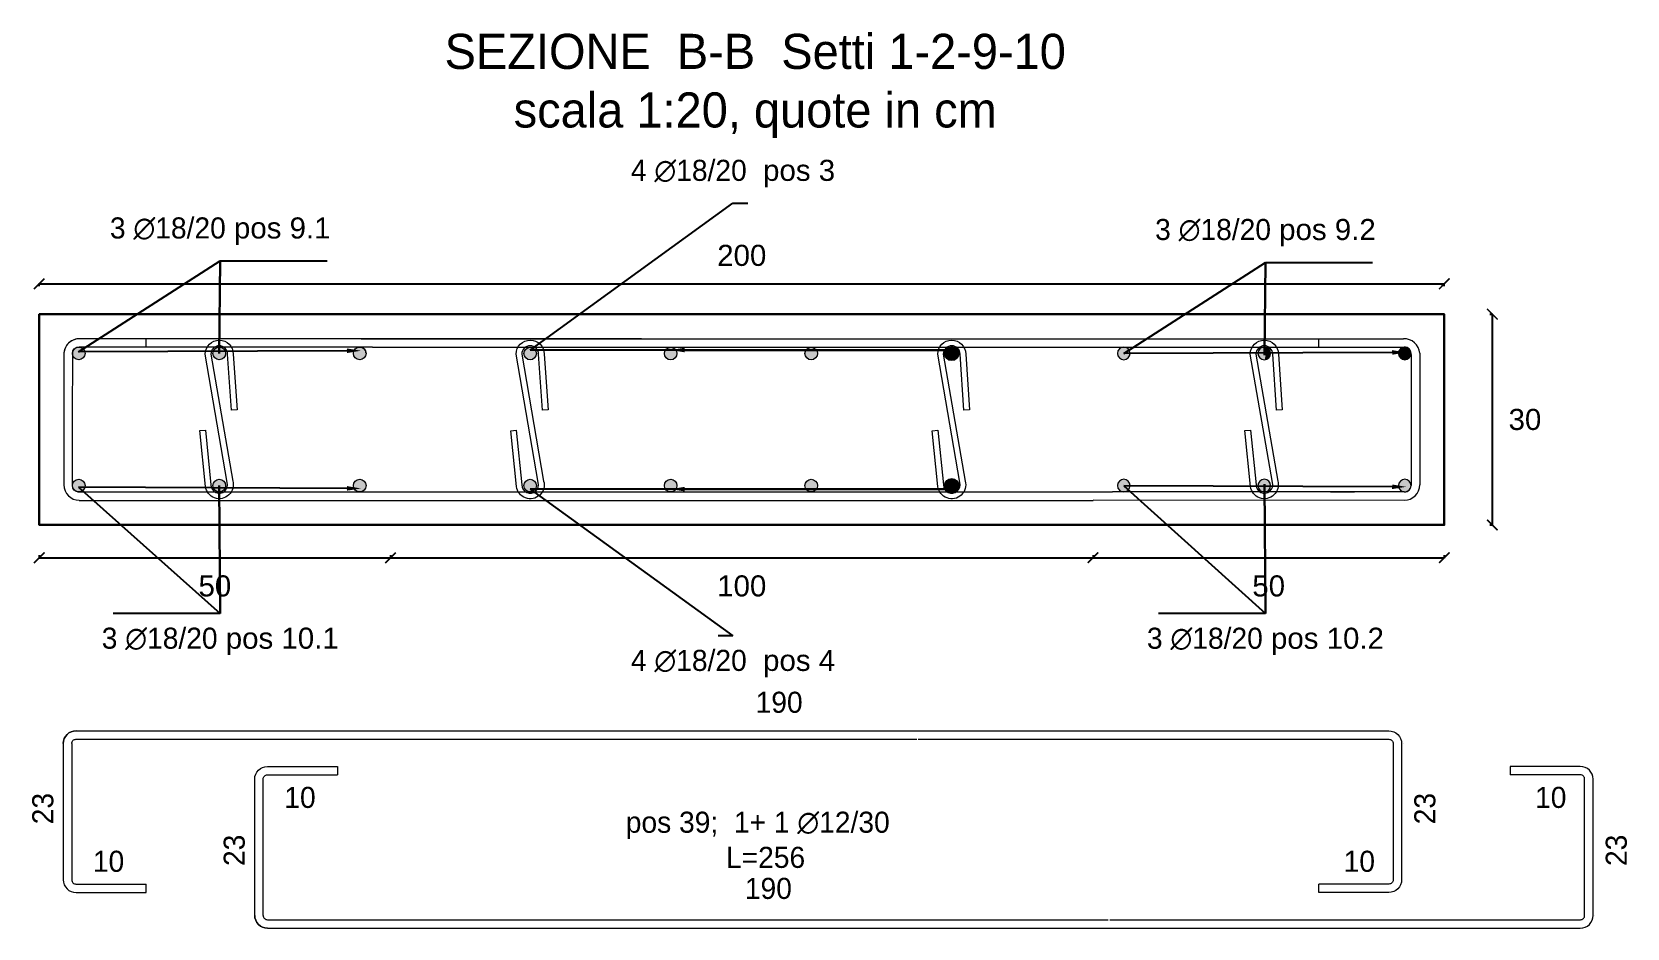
# Model space of a CAD drawing. Header units: millimetres. Extents: x 1415 to 3549, y 2194 to 4677.
# Drawn here: x 1699.224 to 1701.495, y 2311.917 to 2313.193 of the extents above; entities that cross this region are included whole.
import ezdxf
from ezdxf import colors
from ezdxf.entities.mleader import LeaderData, LeaderLine
from ezdxf.math import Vec2, Vec3

# ---------------------------------------------------------------- set-up
doc = ezdxf.new("R2010")
doc.units = ezdxf.units.MM
doc.layers.get('0').update_dxf_attribs({"plot": 0})
for name, color, linetype, lineweight in [('Layer3', 7, 'Continuous', 15), ('Layer4', 7, 'Continuous', 15), ('quote', 252, 'Continuous', 5), ('Setti', 5, 'Continuous', 30), ('staffe', 10, 'Continuous', 9)]:
    doc.layers.add(name, color=color, linetype=linetype, lineweight=lineweight)
doc.styles.add('per i setti', font='ARIALN.TTF')
doc.styles.get("Standard").update_dxf_attribs({"font": 'arial.ttf'})
doc.dimstyles.new('quote c.a 1 sezione setti', dxfattribs={"dimtxt": 0.03, "dimasz": 0.015, "dimexe": 0.0005, "dimexo": 0.0015, "dimgap": 0.025, "dimtad": 2, "dimtih": 1, "dimtoh": 1, "dimdec": 0, "dimlfac": 100, "dimzin": 0, "dimdsep": 46, "dimtxsty": 'Standard', "dimblk": 'ARCHTICK', "dimcen": 0, "dimclre": 252, "dimadec": 0, "dimazin": 2, "dimtfac": 1, "dimtdec": 0, "dimtofl": 0, "dimtmove": 0, "dimatfit": 3, "dimfxl": 0.0035, "dimfxlon": 1, "dimtolj": 1, "dimtzin": 0, "dimarcsym": 0})

# ---------------------------------------------------------------- blocks, each defined once
blk = doc.blocks.new('*U983')
at = {"layer": 'Layer3'}
blk.add_circle((0, 0), 0.009, dxfattribs=at)
blk = doc.blocks.new('*U979')
at = {"layer": 'Layer4', "color": 0, "linetype": 'ByBlock', "lineweight": -2, "transparency": 16777216}
for p in [(0, 0), (0.2, 0), (0.4, 0), (0, -0.188), (0.2, -0.188), (0.4, -0.188)]:
    blk.add_blockref('*U983', p, dxfattribs=at)
blk = doc.blocks.new('_ArchTick')
at = {"color": 0, "linetype": 'ByBlock', "const_width": 0.15}
blk.add_lwpolyline([(-0.5, -0.5), (0.5, 0.5)], dxfattribs=at)
blk = doc.blocks.new('*D987')
at = {"layer": 'Defpoints', "color": 0, "transparency": 16777216}
for p in [(1701.2347, 2312.7909), (1701.3031, 2312.7909), (1701.2347, 2312.4909)]:
    blk.add_point(p, dxfattribs=at)
at = {"layer": 'quote', "color": 252, "lineweight": -2, "transparency": 16777216}
for p, q in [((1701.2996, 2312.7909), (1701.3036, 2312.7909)), ((1701.2996, 2312.4909), (1701.3036, 2312.4909))]:
    blk.add_line(p, q, dxfattribs=at)
at = {"layer": 'quote', "color": 0, "linetype": 'Continuous', "lineweight": -2, "transparency": 16777216}
blk.add_line((1701.3031, 2312.4909), (1701.3031, 2312.7909), dxfattribs=at)
at = {"layer": 'quote', "color": 0, "lineweight": -2, "transparency": 16777216, "xscale": 0.015, "yscale": 0.015, "zscale": 0.015}
for p, rotation in [((1701.3031, 2312.7909), 90), ((1701.3031, 2312.4909), 270)]:
    blk.add_blockref('_ArchTick', p, dxfattribs=dict(at, rotation=rotation))
at = {"layer": 'quote', "color": 0, "transparency": 16777216, "insert": (1701.3495, 2312.6409), "char_height": 0.03, "attachment_point": 5}
blk.add_mtext('\\A1;30', dxfattribs=at)
blk = doc.blocks.new('*D988')
at = {"layer": 'Defpoints', "color": 0, "transparency": 16777216}
for p in [(1699.2347, 2312.4909), (1699.7347, 2312.4909), (1699.7347, 2312.4443)]:
    blk.add_point(p, dxfattribs=at)
at = {"layer": 'quote', "color": 252, "lineweight": -2, "transparency": 16777216}
for p, q in [((1699.2347, 2312.4478), (1699.2347, 2312.4438)), ((1699.7347, 2312.4478), (1699.7347, 2312.4438))]:
    blk.add_line(p, q, dxfattribs=at)
at = {"layer": 'quote', "color": 0, "linetype": 'Continuous', "lineweight": -2, "transparency": 16777216}
blk.add_line((1699.2347, 2312.4443), (1699.7347, 2312.4443), dxfattribs=at)
at = {"layer": 'quote', "color": 0, "lineweight": -2, "transparency": 16777216, "xscale": 0.015, "yscale": 0.015, "zscale": 0.015, "rotation": 180}
blk.add_blockref('_ArchTick', (1699.2347, 2312.4443), dxfattribs=at)
at = {"layer": 'quote', "color": 0, "lineweight": -2, "transparency": 16777216, "xscale": 0.015, "yscale": 0.015, "zscale": 0.015}
blk.add_blockref('_ArchTick', (1699.7347, 2312.4443), dxfattribs=at)
at = {"layer": 'quote', "color": 0, "transparency": 16777216, "insert": (1699.4847, 2312.404), "char_height": 0.03, "attachment_point": 5}
blk.add_mtext('\\A1;50', dxfattribs=at)
blk = doc.blocks.new('*D989')
at = {"layer": 'Defpoints', "color": 0, "transparency": 16777216}
for p in [(1699.7347, 2312.4909), (1700.7347, 2312.4909), (1700.7347, 2312.4443)]:
    blk.add_point(p, dxfattribs=at)
at = {"layer": 'quote', "color": 252, "lineweight": -2, "transparency": 16777216}
for p, q in [((1699.7347, 2312.4478), (1699.7347, 2312.4438)), ((1700.7347, 2312.4478), (1700.7347, 2312.4438))]:
    blk.add_line(p, q, dxfattribs=at)
at = {"layer": 'quote', "color": 0, "linetype": 'Continuous', "lineweight": -2, "transparency": 16777216}
blk.add_line((1699.7347, 2312.4443), (1700.7347, 2312.4443), dxfattribs=at)
at = {"layer": 'quote', "color": 0, "lineweight": -2, "transparency": 16777216, "xscale": 0.015, "yscale": 0.015, "zscale": 0.015, "rotation": 180}
blk.add_blockref('_ArchTick', (1699.7347, 2312.4443), dxfattribs=at)
at = {"layer": 'quote', "color": 0, "lineweight": -2, "transparency": 16777216, "xscale": 0.015, "yscale": 0.015, "zscale": 0.015}
blk.add_blockref('_ArchTick', (1700.7347, 2312.4443), dxfattribs=at)
at = {"layer": 'quote', "color": 0, "transparency": 16777216, "insert": (1700.2347, 2312.404), "char_height": 0.03, "attachment_point": 5}
blk.add_mtext('\\A1;100', dxfattribs=at)
blk = doc.blocks.new('*U984')
at = {"layer": 'Layer3'}
blk.add_circle((0, 0), 0.009, dxfattribs=at)
blk = doc.blocks.new('*U981')
at = {"layer": 'Layer4', "color": 0, "linetype": 'ByBlock', "lineweight": -2, "transparency": 16777216}
for p in [(0, 0), (0.2, 0), (0.4, 0), (0, -0.188), (0.2, -0.188), (0.4, -0.188)]:
    blk.add_blockref('*U984', p, dxfattribs=at)
blk = doc.blocks.new('*U982')
at = {"layer": 'Layer3'}
blk.add_circle((0, 0), 0.009, dxfattribs=at)
blk = doc.blocks.new('*U976')
at = {"layer": 'Layer3'}
blk.add_circle((0, 0), 0.01, dxfattribs=at)
blk = doc.blocks.new('*U977')
at = {"layer": 'Layer4', "color": 0, "linetype": 'ByBlock', "lineweight": -2, "transparency": 16777216}
for name, p in [('*U982', (0, 0)), ('*U982', (0.2, 0)), ('*U982', (0.4, 0)), ('*U976', (0.6, 0)), ('*U982', (0, -0.188)), ('*U982', (0.2, -0.188)), ('*U982', (0.4, -0.188)), ('*U976', (0.6, -0.188))]:
    blk.add_blockref(name, p, dxfattribs=at)
blk = doc.blocks.new('*D986')
at = {"layer": 'Defpoints', "color": 0, "transparency": 16777216}
for p in [(1700.7347, 2312.4909), (1701.2347, 2312.4909), (1701.2347, 2312.4443)]:
    blk.add_point(p, dxfattribs=at)
at = {"layer": 'quote', "color": 252, "lineweight": -2, "transparency": 16777216}
for p, q in [((1700.7347, 2312.4478), (1700.7347, 2312.4438)), ((1701.2347, 2312.4478), (1701.2347, 2312.4438))]:
    blk.add_line(p, q, dxfattribs=at)
at = {"layer": 'quote', "color": 0, "linetype": 'Continuous', "lineweight": -2, "transparency": 16777216}
blk.add_line((1700.7347, 2312.4443), (1701.2347, 2312.4443), dxfattribs=at)
at = {"layer": 'quote', "color": 0, "lineweight": -2, "transparency": 16777216, "xscale": 0.015, "yscale": 0.015, "zscale": 0.015, "rotation": 180}
blk.add_blockref('_ArchTick', (1700.7347, 2312.4443), dxfattribs=at)
at = {"layer": 'quote', "color": 0, "lineweight": -2, "transparency": 16777216, "xscale": 0.015, "yscale": 0.015, "zscale": 0.015}
blk.add_blockref('_ArchTick', (1701.2347, 2312.4443), dxfattribs=at)
at = {"layer": 'quote', "color": 0, "transparency": 16777216, "insert": (1700.9847, 2312.404), "char_height": 0.03, "attachment_point": 5}
blk.add_mtext('\\A1;50', dxfattribs=at)
blk = doc.blocks.new('*D985')
at = {"layer": 'Defpoints', "color": 0, "transparency": 16777216}
for p in [(1701.2347, 2312.8341), (1699.2347, 2312.7909), (1701.2347, 2312.7909)]:
    blk.add_point(p, dxfattribs=at)
at = {"layer": 'quote', "color": 252, "lineweight": -2, "transparency": 16777216}
for p, q in [((1699.2347, 2312.8306), (1699.2347, 2312.8346)), ((1701.2347, 2312.8306), (1701.2347, 2312.8346))]:
    blk.add_line(p, q, dxfattribs=at)
at = {"layer": 'quote', "color": 0, "linetype": 'Continuous', "lineweight": -2, "transparency": 16777216}
blk.add_line((1699.2347, 2312.8341), (1701.2347, 2312.8341), dxfattribs=at)
at = {"layer": 'quote', "color": 0, "lineweight": -2, "transparency": 16777216, "xscale": 0.015, "yscale": 0.015, "zscale": 0.015, "rotation": 180}
blk.add_blockref('_ArchTick', (1699.2347, 2312.8341), dxfattribs=at)
at = {"layer": 'quote', "color": 0, "lineweight": -2, "transparency": 16777216, "xscale": 0.015, "yscale": 0.015, "zscale": 0.015}
blk.add_blockref('_ArchTick', (1701.2347, 2312.8341), dxfattribs=at)
at = {"layer": 'quote', "color": 0, "transparency": 16777216, "insert": (1700.2347, 2312.8744), "char_height": 0.03, "attachment_point": 5}
blk.add_mtext('\\A1;200', dxfattribs=at)

msp = doc.modelspace()

# ---------------------------------------------------------------- hatches: boundary and pattern name
at = {"layer": 'Layer3', "transparency": 33554687}
h = msp.add_hatch(color=256, dxfattribs=at)
h.dxf.hatch_style = 1
h.paths.add_polyline_path([(1699.2916, 2312.744, 0.329286), (1699.2821, 2312.7368, 0.050188), (1699.2819, 2312.735, 1), (1699.2999, 2312.735, 0.392203)])
h.paths.add_polyline_path([(1699.4999, 2312.735, 1), (1699.4819, 2312.735, 1)])
h.paths.add_polyline_path([(1699.6819, 2312.735, 0.902462), (1699.6997, 2312.7331), (1699.6997, 2312.7359, 0.446921), (1699.6888, 2312.7439, 0.35213)])
h.paths.add_polyline_path([(1699.2999, 2312.547, 1), (1699.2819, 2312.547, 0.057401), (1699.2821, 2312.5449, 0.29984), (1699.2907, 2312.538, 0.420826)])
h.paths.add_polyline_path([(1699.4819, 2312.547, 1), (1699.4999, 2312.547, 1)])
h.paths.add_polyline_path([(1699.6997, 2312.5459), (1699.6997, 2312.5488, 0.902462), (1699.6819, 2312.547, 0.66181), (1699.6971, 2312.5405, 0.17365)])
h = msp.add_hatch(color=256, dxfattribs=at)
h.dxf.hatch_style = 1
h.paths.add_polyline_path([(1699.9342, 2312.7439, 0.329286), (1699.9247, 2312.7367, 0.050188), (1699.9245, 2312.7349, 1), (1699.9425, 2312.7349, 0.392203)])
h.paths.add_polyline_path([(1700.1425, 2312.7349, 1), (1700.1245, 2312.7349, 1)])
h.paths.add_polyline_path([(1700.3245, 2312.7349, 0.902462), (1700.3423, 2312.7331), (1700.3423, 2312.7359, 0.446921), (1700.3314, 2312.7439, 0.35213)])
h.paths.add_polyline_path([(1699.9425, 2312.5469, 1), (1699.9245, 2312.5469, 0.057401), (1699.9247, 2312.5449, 0.29984), (1699.9333, 2312.5379, 0.420826)])
h.paths.add_polyline_path([(1700.1245, 2312.5469, 1), (1700.1425, 2312.5469, 1)])
h.paths.add_polyline_path([(1700.3423, 2312.5459), (1700.3423, 2312.5488, 0.902462), (1700.3245, 2312.5469, 0.66181), (1700.3398, 2312.5405, 0.17365)])
h = msp.add_hatch(color=256, dxfattribs=at)
h.dxf.hatch_style = 1
h.paths.add_polyline_path([(1700.7875, 2312.735, 0.605878), (1700.7734, 2312.7424, 0.21262), (1700.7697, 2312.7359), (1700.7697, 2312.7331, 0.902462)])
h.paths.add_polyline_path([(1700.9797, 2312.7439, 0.007502), (1700.9794, 2312.7439), (1700.9776, 2312.7439, 0.384527), (1700.9695, 2312.735, 0.453551), (1700.9797, 2312.7261)])
h = msp.add_hatch(color=256, dxfattribs=at)
h.dxf.hatch_style = 1
edge = h.paths.add_edge_path()
edge.add_arc((1701.1785, 2312.735), 0.009, 0, 11.4927)
edge.add_arc((1701.1785, 2312.735), 0.009, 11.4927, 94.339)
edge.add_arc((1701.1785, 2312.735), 0.009, 94.339, 180)
edge.add_arc((1701.1785, 2312.735), 0.009, 180, 360)
h = msp.add_hatch(color=256, dxfattribs=at)
h.dxf.hatch_style = 1
h.paths.add_polyline_path([(1700.7695, 2312.547, -1), (1700.7875, 2312.547, -0.414214), (1700.7785, 2312.538), (1700.9785, 2312.538, -0.414179), (1700.9695, 2312.547, -1), (1700.9875, 2312.547, -0.414214), (1700.9785, 2312.538), (1700.7777, 2312.5379, -0.359191), (1700.7697, 2312.5459, -0.02958)])
h = msp.add_hatch(color=256, dxfattribs=at)
h.dxf.hatch_style = 1
h.paths.add_polyline_path([(1700.9875, 2312.547, 1), (1700.9695, 2312.547, 1)])
h.paths.add_polyline_path([(1701.1873, 2312.5449, 0.057401), (1701.1875, 2312.547, 1), (1701.1695, 2312.547, 0.420826), (1701.1787, 2312.538, 0.29984)])
at = {"layer": 'Layer4', "transparency": 33554687}
h = msp.add_hatch(color=0, dxfattribs=at)
h.dxf.hatch_style = 1
h.paths.add_polyline_path([(1700.5435, 2312.7349, 0.287469), (1700.5379, 2312.7439), (1700.5292, 2312.7439, 0.287469), (1700.5235, 2312.7349, 1)])
h = msp.add_hatch(color=0, dxfattribs=at)
h.dxf.hatch_style = 1
h.paths.add_polyline_path([(1700.9798, 2312.7439), (1700.9797, 2312.7261, 0.374967), (1700.9875, 2312.735, 0.372482)])
h = msp.add_hatch(color=0, dxfattribs=at)
h.dxf.hatch_style = 1
h.paths.add_polyline_path([(1700.5292, 2312.5379), (1700.5379, 2312.5379, 0.287515), (1700.5435, 2312.5469, 1), (1700.5235, 2312.5469, 0.287515)])

# ---------------------------------------------------------------- linework, layer by layer
at = {"layer": 'Setti'}
for points in [[(1700.7347, 2312.7909), (1700.4847, 2312.7909), (1699.2347, 2312.7909), (1699.2347, 2312.6409), (1699.2347, 2312.4909), (1700.4847, 2312.4909), (1700.7347, 2312.4909)], [(1700.7347, 2312.4909), (1701.2347, 2312.4909), (1701.2347, 2312.6409), (1701.2347, 2312.7909), (1700.7347, 2312.7909)], [(1700.9454, 2312.7909), (1700.7935, 2312.7909)]]:
    msp.add_lwpolyline(points, dxfattribs=at)
at = {"layer": 'staffe'}
for p, q in [((1699.2697, 2312.7352), (1699.2697, 2312.6409)), ((1699.2697, 2312.7339), (1699.2697, 2312.6409)), ((1699.2821, 2312.7368), (1699.2817, 2312.6409)), ((1699.7093, 2312.7439), (1699.2916, 2312.744)), ((1699.6927, 2312.7559), (1699.2928, 2312.7559)), ((1700.0918, 2312.7559), (1699.2928, 2312.7559)), ((1700.7767, 2312.7559), (1701.1766, 2312.7559)), ((1700.7807, 2312.7439), (1701.1776, 2312.7439)), ((1701.1874, 2312.7334), (1701.1877, 2312.6409)), ((1701.1997, 2312.7352), (1701.1997, 2312.6409)), ((1701.1997, 2312.7339), (1701.1997, 2312.6409)), ((1699.2697, 2312.6409), (1699.2697, 2312.5479)), ((1699.2817, 2312.6409), (1699.2817, 2312.5473)), ((1701.1877, 2312.6409), (1701.1877, 2312.5473)), ((1701.1997, 2312.6409), (1701.1997, 2312.5479)), ((1699.2917, 2312.5379), (1699.7098, 2312.5379)), ((1701.1777, 2312.5379), (1700.7623, 2312.5379)), ((1699.2917, 2312.5259), (1699.6927, 2312.5259)), ((1701.1777, 2312.5259), (1700.7347, 2312.526)), ((1700.4839, 2312.1979), (1700.4849, 2312.1979)), ((1700.4849, 2312.1979), (1700.486, 2312.1979)), ((1701.1761, 2312.1799), (1701.1761, 2312.1799)), ((1700.7564, 2311.9172), (1700.7575, 2311.9172)), ((1700.7575, 2311.9172), (1700.7585, 2311.9172)), ((1701.4486, 2311.9352), (1701.4486, 2311.9352))]:
    msp.add_line(p, q, dxfattribs=at)
for points in [[(1699.3869, 2312.7439), (1699.3869, 2312.7559)], [(1699.6927, 2312.7559), (1700.7347, 2312.7559)], [(1699.7093, 2312.7439), (1700.7347, 2312.7439)], [(1700.7347, 2312.7559), (1700.7767, 2312.7559)], [(1700.7347, 2312.7439), (1700.7807, 2312.7439)], [(1701.0559, 2312.7439), (1701.0559, 2312.7559)], [(1701.0724, 2312.7439), (1701.107, 2312.7439)], [(1699.7098, 2312.5379), (1700.7347, 2312.5379)], [(1700.7347, 2312.5379), (1700.7623, 2312.5379)], [(1701.0727, 2312.5379), (1701.1069, 2312.5379)], [(1699.6927, 2312.5259), (1700.7347, 2312.5259)], [(1700.486, 2312.1979), (1700.9175, 2312.1979)], [(1700.486, 2312.1859), (1700.9175, 2312.1859)], [(1700.7585, 2311.9292), (1701.1901, 2311.9292)], [(1700.7585, 2311.9172), (1701.1901, 2311.9172)]]:
    msp.add_lwpolyline(points, dxfattribs=at)
for points in [[(1699.5101, 2312.5535, -1.077253), (1699.4713, 2312.5456), (1699.4632, 2312.6252), (1699.4712, 2312.626), (1699.4791, 2312.5479, 1.13956), (1699.5024, 2312.5514), (1699.471, 2312.7341, -0.995345), (1699.5109, 2312.7341), (1699.5163, 2312.6548), (1699.5083, 2312.6543), (1699.5029, 2312.7341, 0.995345), (1699.479, 2312.7341), (1699.5101, 2312.5533)], [(1699.9527, 2312.5534, -1.077253), (1699.9139, 2312.5455), (1699.9058, 2312.6251), (1699.9138, 2312.6259), (1699.9217, 2312.5479, 1.13956), (1699.945, 2312.5513), (1699.9136, 2312.7341, -0.995345), (1699.9535, 2312.7341), (1699.9589, 2312.6548), (1699.9509, 2312.6542), (1699.9455, 2312.734, 0.995345), (1699.9216, 2312.734), (1699.9527, 2312.5533)], [(1700.5527, 2312.5534, -1.077253), (1700.5139, 2312.5455), (1700.5058, 2312.6251), (1700.5138, 2312.6259), (1700.5217, 2312.5479, 1.13956), (1700.545, 2312.5513), (1700.5136, 2312.7341, -0.995345), (1700.5535, 2312.7341), (1700.5589, 2312.6548), (1700.5509, 2312.6542), (1700.5455, 2312.734, 0.995345), (1700.5216, 2312.734), (1700.5527, 2312.5533)], [(1700.9977, 2312.5535, -1.077253), (1700.9589, 2312.5456), (1700.9508, 2312.6252), (1700.9588, 2312.626), (1700.9667, 2312.5479, 1.13956), (1700.99, 2312.5514), (1700.9586, 2312.7341, -0.995345), (1700.9985, 2312.7341), (1701.0039, 2312.6548), (1700.9959, 2312.6543), (1700.9905, 2312.7341, 0.995345), (1700.9666, 2312.7341), (1700.9977, 2312.5533)], [(1699.2871, 2312.1979, 0.417583), (1699.2689, 2312.1799), (1699.2689, 2312.1799, -0.417537), (1699.2871, 2312.1979), (1700.4839, 2312.1979)], [(1700.9029, 2312.1979), (1701.1557, 2312.1979, -0.417583), (1701.1739, 2312.1799), (1701.1739, 2312.0829), (1701.1739, 2311.9859, -0.417583), (1701.1557, 2311.9679), (1701.0559, 2311.9679), (1701.0559, 2311.9799)], [(1699.2689, 2312.1799), (1699.2689, 2312.0829), (1699.2689, 2311.9859, 0.417583), (1699.2871, 2311.9679), (1699.3869, 2311.9679), (1699.3869, 2311.9799)], [(1699.2809, 2312.1799, -0.419966), (1699.287, 2312.1859), (1700.4839, 2312.1859)], [(1699.2809, 2312.1799), (1699.2809, 2312.0829), (1699.2809, 2311.9859, 0.420055), (1699.287, 2311.9799), (1699.3869, 2311.9799)], [(1700.9029, 2312.1859), (1701.1558, 2312.1859, -0.420055), (1701.162, 2312.1799), (1701.162, 2312.0829), (1701.162, 2311.9859, -0.420055), (1701.1558, 2311.9799), (1701.0559, 2311.9799)], [(1699.5414, 2311.9352), (1699.5414, 2312.0322), (1699.5414, 2312.1292, -0.417583), (1699.5596, 2312.1472), (1699.6594, 2312.1472), (1699.6594, 2312.1352)], [(1701.1755, 2311.9172), (1701.4283, 2311.9172, 0.417583), (1701.4465, 2311.9352), (1701.4465, 2312.0322), (1701.4465, 2312.1292, 0.417583), (1701.4283, 2312.1472), (1701.3285, 2312.1472), (1701.3285, 2312.1352)], [(1699.5534, 2311.9352), (1699.5534, 2312.0322), (1699.5534, 2312.1292, -0.420055), (1699.5595, 2312.1352), (1699.6594, 2312.1352)], [(1701.1755, 2311.9292), (1701.4284, 2311.9292, 0.420055), (1701.4345, 2311.9352), (1701.4345, 2312.0322), (1701.4345, 2312.1292, 0.420055), (1701.4284, 2312.1352), (1701.3285, 2312.1352)], [(1699.5596, 2311.9172, -0.417583), (1699.5414, 2311.9352), (1699.5414, 2311.9352, 0.417537), (1699.5596, 2311.9172), (1700.7564, 2311.9172)], [(1699.5534, 2311.9352, 0.419966), (1699.5595, 2311.9292), (1700.7564, 2311.9292)]]:
    msp.add_lwpolyline(points, format="xyb", dxfattribs=at)
for centre, radius, start, end in [((1699.2918, 2312.7338), 0.0221, 87.462, 176.4146), ((1699.2918, 2312.7338), 0.0221, 87.5155, 179.7438), ((1701.1776, 2312.7338), 0.0221, 3.5854, 92.538), ((1699.2917, 2312.7339), 0.01, 90.6322, 163.5361), ((1699.6907, 2312.735), 0.0091, 5.6936, 102.0171), ((1701.1785, 2312.735), 0.009, 349.7675, 95.8675), ((1699.2918, 2312.548), 0.022, 180.1278, 269.8195), ((1699.2917, 2312.548), 0.01, 174.74, 270), ((1701.1777, 2312.548), 0.01, 270, 5.26), ((1701.1777, 2312.548), 0.022, 270.1805, 359.8722)]:
    msp.add_arc(centre, radius, start, end, dxfattribs=at)

# ---------------------------------------------------------------- block references
at = {"layer": 'Layer4'}
for name, p in [('*U979', (1699.2909, 2312.735)), ('*U977', (1699.9335, 2312.7349))]:
    msp.add_blockref(name, p, dxfattribs=at)
at = {"layer": 'Layer4', "xscale": -1}
msp.add_blockref('*U981', (1701.1785, 2312.735), dxfattribs=at)

# ---------------------------------------------------------------- texts
at = {"layer": 'Layer3', "insert": (1699.4798, 2313.1899), "char_height": 0.05, "attachment_point": 1}
msp.add_mtext_dynamic_manual_height_columns('\\pxqc;{\\fBahnschrift Light|b0|i0|c0|p34;SEZIONE  B-B  Setti 1-2-9-10 \\Pscala 1:20, quote in cm}', width=1.548104, gutter_width=12.5, heights=[0], dxfattribs=at)
at = {"layer": 'quote', "char_height": 0.03, "style": 'per i setti'}
for s, width, heights, insert, attachment_point in [('\\pxqc;{\\fBahnschrift Light|b0|i0|c0|p34;190}', 0.151763, [0], (1700.212, 2312.2536), 1), ('\\pxqc;{\\fBahnschrift Light|b0|i0|c0|p34;10}', 0.944316, [0], (1699.1337, 2312.0878), 7), ('\\pxqc;{\\fBahnschrift Light|b0|i0|c0|p34;10}', 0.944316, [0], (1701.8584, 2312.0878), 9), ('\\pxqc;{\\fBahnschrift Light|b0|i0|c0|p34;pos 39;  1+ 1 ∅12/30   L=256}', 0.460548, [0], (1700.0383, 2312.0829), 1), ('\\pxqc;{\\fBahnschrift Light|b0|i0|c0|p34;10}', 0.944316, [0], (1698.8612, 2312.0273), 1), ('\\pxqc;{\\fBahnschrift Light|b0|i0|c0|p34;10}', 0.944316, [0], (1701.5859, 2312.0273), 3), ('\\pxqc;{\\fBahnschrift Light|b0|i0|c0|p34;190}', 0.151763, [0.0261], (1700.1967, 2311.9583), 7)]:
    msp.add_mtext_dynamic_manual_height_columns(s, width=width, gutter_width=12.5, heights=heights, dxfattribs=dict(at, insert=insert, attachment_point=attachment_point))
at = {"layer": 'quote', "char_height": 0.03, "rotation": 90, "style": 'per i setti'}
for insert, attachment_point in [((1699.2247, 2312.0367), 1), ((1701.2224, 2312.0367), 7), ((1699.4972, 2312.0784), 3), ((1701.4949, 2312.0784), 9)]:
    msp.add_mtext_dynamic_manual_height_columns('\\pxqc;{\\fBahnschrift Light|b0|i0|c0|p34;23}', width=0.101064, gutter_width=12.5, heights=[0], dxfattribs=dict(at, insert=insert, attachment_point=attachment_point))

# ---------------------------------------------------------------- dimensions: what is measured, and where the dimension line sits
at = {"layer": 'quote'}
for base, p1, p2, picture, middle in [((1701.2347, 2312.8341), (1699.2347, 2312.7909), (1701.2347, 2312.7909), '*D985', (1700.2347, 2312.8744)), ((1699.7347, 2312.4443), (1699.2347, 2312.4909), (1699.7347, 2312.4909), '*D988', (1699.4847, 2312.404)), ((1700.7347, 2312.4443), (1699.7347, 2312.4909), (1700.7347, 2312.4909), '*D989', (1700.2347, 2312.404)), ((1701.2347, 2312.4443), (1700.7347, 2312.4909), (1701.2347, 2312.4909), '*D986', (1700.9847, 2312.404))]:
    dim = msp.add_linear_dim(base=base, p1=p1, p2=p2, dimstyle='quote c.a 1 sezione setti', dxfattribs=at)
    dim.commit()
    dim.dimension.update_dxf_attribs({"geometry": picture, "text_midpoint": middle})
dim = msp.add_linear_dim(base=(1701.3031, 2312.7909), p1=(1701.2347, 2312.4909), p2=(1701.2347, 2312.7909), angle=90, dimstyle='quote c.a 1 sezione setti', dxfattribs=at)
dim.commit()
dim.dimension.update_dxf_attribs({"geometry": '*D987', "text_midpoint": (1701.3495, 2312.6409)})

# ---------------------------------------------------------------- leaders
ml = msp.add_multileader_mtext('Standard', dxfattribs=at)
ml.set_content('\\A1;{\\fBahnschrift Light|b0|i0|c0|p34;4 ∅18/20} {\\A0; pos 3}', color=256)
ml.set_leader_properties()
ml.build(insert=Vec2(0, 0))
ml.multileader.update_dxf_attribs({"text_attachment_direction": 1, "dogleg_length": 0.1523, "arrow_head_size": 0.02})
ctx = ml.context
ctx.base_point, ctx.char_height, ctx.arrow_head_size, ctx.landing_gap_size, ctx.plane_origin = Vec3(1700.2222, 2312.9487), 0.03, 0.02, 0.02, Vec3(1699.9335, 2312.7399)
ctx.text_align_type = 1
notes = []
notes.append((ctx, [(0, (1, 1, 0), (1700.2222, 2312.9487), (1, 0), 0.021, [(0, [(1700.1335, 2312.7399), (1700.3335, 2312.7399), (1700.5335, 2312.7399), (1699.9335, 2312.7399), (1700.2222, 2312.9487)], 0, [])])]))
ctx.mtext.insert, ctx.mtext.width, ctx.mtext.defined_height, ctx.mtext.alignment, ctx.mtext.flow_direction = Vec3(1700.2222, 2313.0106), 0.504639, 0.0683, 2, 5
ml = msp.add_multileader_mtext('Standard', dxfattribs=at)
ml.set_content('\\A1;{\\fBahnschrift Light|b0|i0|c0|p34;3 ∅18/20} pos 9.1', color=256)
ml.set_leader_properties()
ml.build(insert=Vec2(0, 0))
ml.multileader.update_dxf_attribs({"text_attachment_direction": 1, "dogleg_length": 0.03, "arrow_head_size": 0.02})
ctx = ml.context
ctx.base_point, ctx.char_height, ctx.arrow_head_size, ctx.landing_gap_size, ctx.plane_origin = Vec3(1699.4923, 2312.8667), 0.03, 0.02, 0.02, Vec3(1699.2907, 2312.7374)
ctx.text_align_type = 1
notes.append((ctx, [(0, (1, 1, 0), (1699.4923, 2312.8667), (1, 0), 0.1523, [(1, [(1699.6927, 2312.7389), (1699.2907, 2312.7374), (1699.4923, 2312.8667), (1699.4909, 2312.735)], 0, [])])]))
ctx.mtext.insert, ctx.mtext.alignment, ctx.mtext.flow_direction = Vec3(1699.4923, 2312.9286), 2, 5
ml = msp.add_multileader_mtext('Standard', dxfattribs=at)
ml.set_content('\\A1;{\\fBahnschrift Light|b0|i0|c0|p34;3 ∅18/20} pos 9.2', color=256)
ml.set_leader_properties()
ml.build(insert=Vec2(0, 0))
ml.multileader.update_dxf_attribs({"text_attachment_direction": 1, "dogleg_length": 0.03, "arrow_head_size": 0.02})
ctx = ml.context
ctx.base_point, ctx.char_height, ctx.arrow_head_size, ctx.landing_gap_size, ctx.plane_origin = Vec3(1700.9801, 2312.8645), 0.03, 0.02, 0.02, Vec3(1700.7785, 2312.735)
ctx.text_align_type = 1
notes.append((ctx, [(0, (1, 1, 0), (1700.9801, 2312.8645), (1, 0), 0.1523, [(1, [(1701.1805, 2312.7365), (1700.7785, 2312.735), (1700.9801, 2312.8645), (1700.9787, 2312.7326)], 0, [])])]))
ctx.mtext.insert, ctx.mtext.alignment, ctx.mtext.flow_direction = Vec3(1700.9801, 2312.9264), 2, 5
ml = msp.add_multileader_mtext('Standard', dxfattribs=at)
ml.set_content('\\A1;{\\fBahnschrift Light|b0|i0|c0|p34;3 ∅18/20} pos 10.1', color=256)
ml.set_leader_properties()
ml.build(insert=Vec2(0, 0))
ml.multileader.update_dxf_attribs({"text_attachment_direction": 1, "dogleg_length": 0.03, "arrow_head_size": 0.02})
ctx = ml.context
ctx.base_point, ctx.char_height, ctx.arrow_head_size, ctx.landing_gap_size, ctx.plane_origin = Vec3(1699.4923, 2312.2829), 0.03, 0.02, 0.02, Vec3(1699.2907, 2312.5445)
ctx.text_align_type = 1
notes.append((ctx, [(0, (1, 1, 0), (1699.4923, 2312.3648), (-1, 0), 0.1523, [(1, [(1699.6927, 2312.5429), (1699.2907, 2312.5445), (1699.4923, 2312.3648), (1699.4909, 2312.5469)], 0, [])])]))
ctx.mtext.insert, ctx.mtext.alignment, ctx.mtext.flow_direction = Vec3(1699.4923, 2312.3448), 2, 5
ml = msp.add_multileader_mtext('Standard', dxfattribs=at)
ml.set_content('\\A1;{\\fBahnschrift Light|b0|i0|c0|p34;4 ∅18/20} {\\A0; pos 4}', color=256)
ml.set_leader_properties()
ml.build(insert=Vec2(0, 0))
ml.multileader.update_dxf_attribs({"text_attachment_direction": 1, "dogleg_length": 0.1523, "arrow_head_size": 0.02})
ctx = ml.context
ctx.base_point, ctx.char_height, ctx.arrow_head_size, ctx.landing_gap_size, ctx.plane_origin = Vec3(1700.2222, 2312.2513), 0.03, 0.02, 0.02, Vec3(1699.9335, 2312.5419)
ctx.text_align_type = 1
notes.append((ctx, [(0, (1, 1, 0), (1700.2222, 2312.3332), (-1, 0), 0.021, [(0, [(1700.1335, 2312.5419), (1700.3335, 2312.5419), (1700.5335, 2312.5419), (1699.9335, 2312.5419), (1700.2222, 2312.3332)], 0, [])])]))
ctx.mtext.insert, ctx.mtext.width, ctx.mtext.defined_height, ctx.mtext.alignment, ctx.mtext.flow_direction = Vec3(1700.2222, 2312.3132), 0.369063, 0.0683, 2, 5
ml = msp.add_multileader_mtext('Standard', dxfattribs=at)
ml.set_content('\\A1;{\\fBahnschrift Light|b0|i0|c0|p34;3 ∅18/20} pos 10.2', color=256)
ml.set_leader_properties()
ml.build(insert=Vec2(0, 0))
ml.multileader.update_dxf_attribs({"text_attachment_direction": 1, "dogleg_length": 0.03, "arrow_head_size": 0.02})
ctx = ml.context
ctx.base_point, ctx.char_height, ctx.arrow_head_size, ctx.landing_gap_size, ctx.plane_origin = Vec3(1700.9801, 2312.2829), 0.03, 0.02, 0.02, Vec3(1700.7785, 2312.5468)
ctx.text_align_type = 1
notes.append((ctx, [(0, (1, 1, 0), (1700.9801, 2312.3647), (-1, 0), 0.1523, [(1, [(1701.1805, 2312.5452), (1700.7785, 2312.5468), (1700.9801, 2312.3647), (1700.9787, 2312.5492)], 0, [])])]))
ctx.mtext.insert, ctx.mtext.alignment, ctx.mtext.flow_direction = Vec3(1700.9801, 2312.3447), 2, 5
for ctx, leaders in notes:
    for number, flags, end, landing, length, lines in leaders:
        leader = LeaderData()
        leader.index, (leader.has_last_leader_line, leader.has_dogleg_vector, leader.attachment_direction) = number, flags
        leader.last_leader_point, leader.dogleg_vector, leader.dogleg_length = Vec3(end), Vec3(landing), length
        for number, points, colour, breaks in lines:
            line = LeaderLine()
            line.index, line.vertices, line.color, line.breaks = number, Vec3.list(points), colors.encode_raw_color(colour), breaks
            leader.lines.append(line)
        ctx.leaders.append(leader)

doc.saveas('drawing.dxf')
